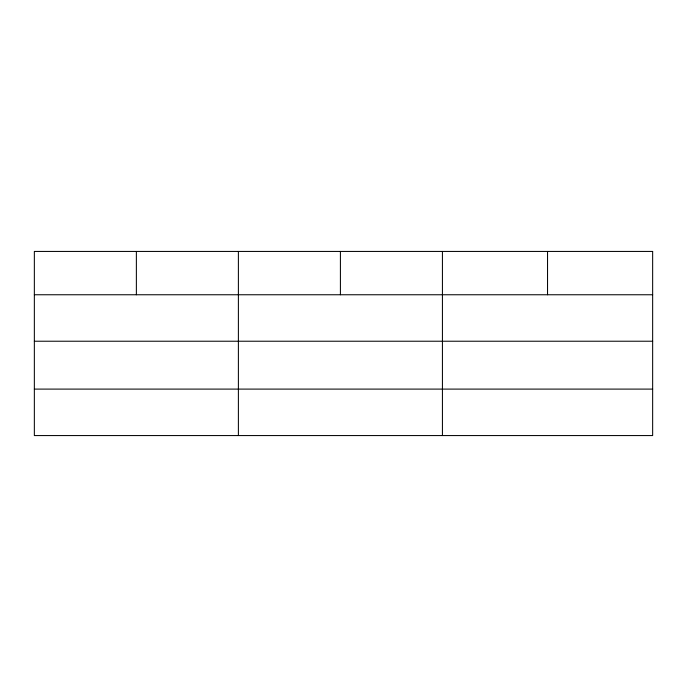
<?xml version="1.0" encoding="UTF-8"?>
<svg xmlns="http://www.w3.org/2000/svg" width="687" height="687" viewBox="0 0 687 687"><rect width="100%" height="100%" fill="white"/><g stroke="black" fill="none" stroke-linecap="round" stroke-linejoin="round"><path stroke-width="1.03" d="M34.35 294.757L652.65 294.757M34.35 341.224L652.65 341.224M34.35 389.1L652.65 389.1M547.539 251.433L547.539 294.757M442.428 251.433L442.428 435.567M340.409 251.433L340.409 294.757M238.389 251.433L238.389 435.567M136.37 251.433L136.37 294.757M652.65 251.433L34.35 251.433L34.35 435.567L652.65 435.567L652.65 251.433"/></g></svg>
